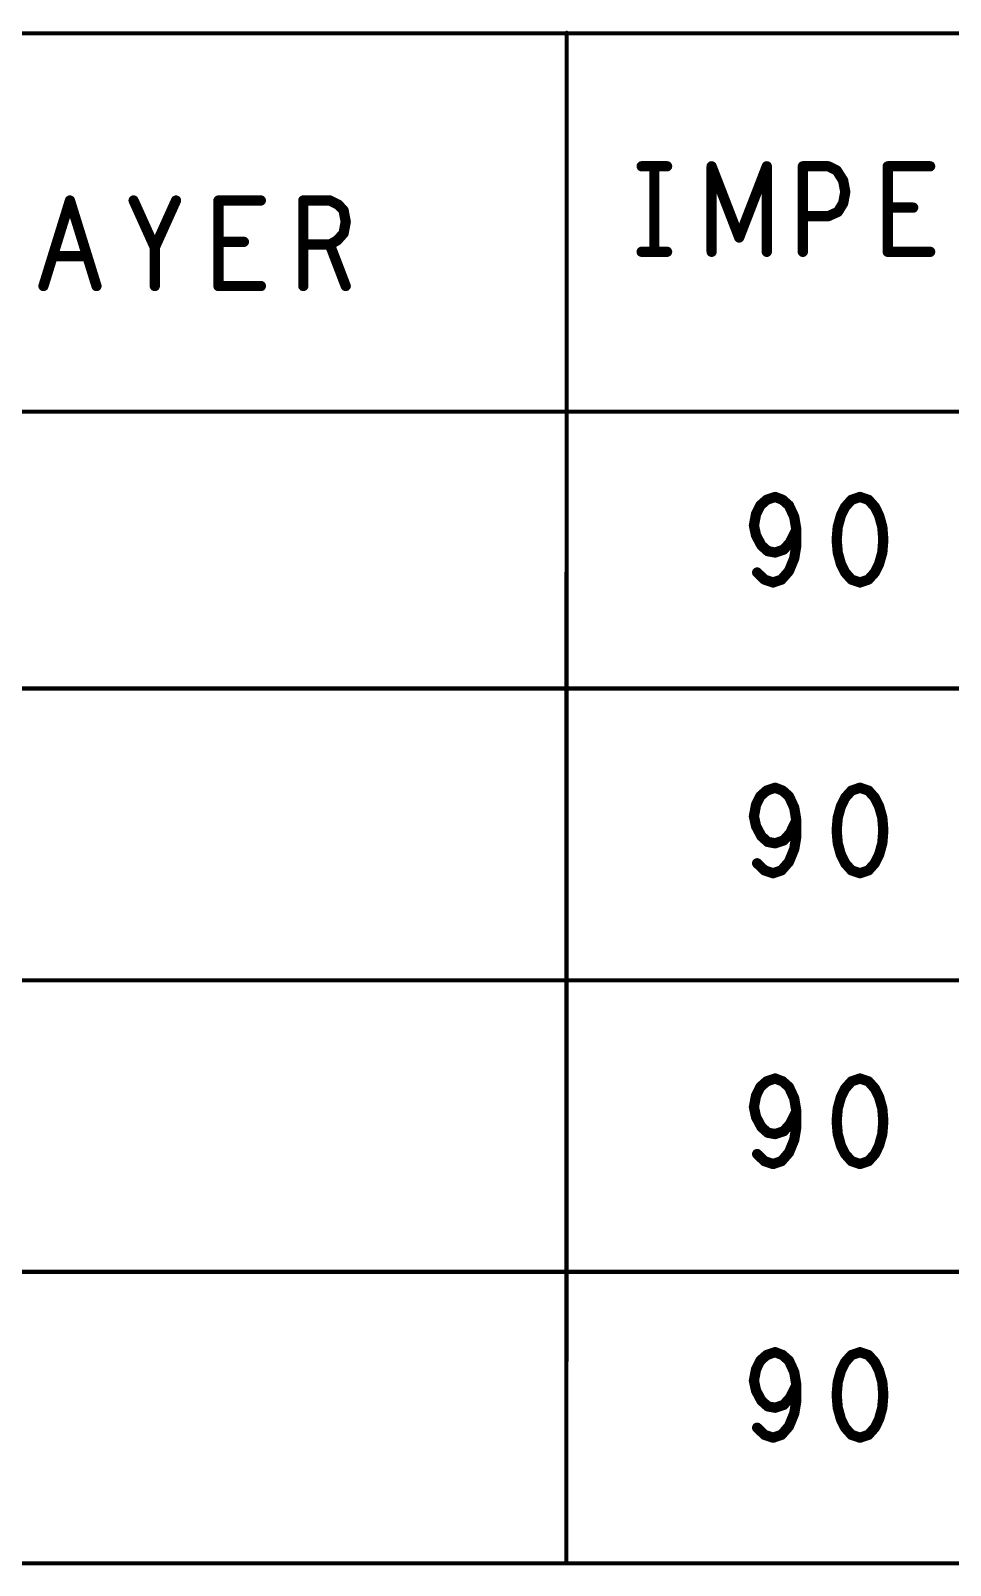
# Model space of a CAD drawing. Extents: x -14.2 to 19.9, y -5.2 to 16.9.
# Drawn here: x -5.184 to -3.841, y 1.709 to 3.952 of the extents above; entities that cross this region are included whole.
import ezdxf

# ---------------------------------------------------------------- set-up
doc = ezdxf.new("R2010")
doc.units = 0
doc.layers.get('0').update_dxf_attribs({"linetype": 'CONTINUOUS'})
doc.layers.add('FAB', color=2, linetype='CONTINUOUS')

# ---------------------------------------------------------------- blocks, each defined once
blk = doc.blocks.new('ROUND_1')
at = {"const_width": 0.003}
blk.add_lwpolyline([(-0.0015, 0, 1), (0.0015, 0, 1)], format="xyb", close=True, dxfattribs=at)
blk = doc.blocks.new('ROUND_105')
at = {"const_width": 0.0075}
blk.add_lwpolyline([(-0.00375, 0, 1), (0.00375, 0, 1)], format="xyb", close=True, dxfattribs=at)

msp = doc.modelspace()

# ---------------------------------------------------------------- linework, layer by layer
at = {"layer": 'FAB'}
for points, const_width in [([(-1.9898, 3.9477), (-12.4148, 3.9477)], 0.006), ([(-4.4016, 1.7116), (-4.4013, 3.9486)], 0.006), ([(-4.2917, 3.7534), (-4.2545, 3.7534)], 0.015), ([(-4.2731, 3.7534), (-4.2731, 3.6284)], 0.015), ([(-4.1894, 3.6284), (-4.1894, 3.7534)], 0.015), ([(-4.1894, 3.7534), (-4.1491, 3.6493)], 0.015), ([(-4.1491, 3.6493), (-4.1088, 3.7534)], 0.015), ([(-4.1088, 3.7534), (-4.1088, 3.6284)], 0.015), ([(-4.0561, 3.6284), (-4.0561, 3.7534)], 0.015), ([(-4.0561, 3.7534), (-4.0189, 3.7534)], 0.015), ([(-4.0189, 3.7534), (-4.0065, 3.7472)], 0.015), ([(-4.0065, 3.7472), (-3.9972, 3.7326)], 0.015), ([(-3.9321, 3.6284), (-3.9321, 3.7534)], 0.015), ([(-3.9321, 3.7534), (-3.8701, 3.7534)], 0.015), ([(-3.9972, 3.7326), (-3.9941, 3.7159)], 0.015), ([(-3.9941, 3.7159), (-3.9972, 3.6993)], 0.015), ([(-5.1658, 3.5784), (-5.1271, 3.7034)], 0.015), ([(-5.1271, 3.7034), (-5.0883, 3.5784)], 0.015), ([(-5.0031, 3.6347), (-5.0341, 3.7034)], 0.015), ([(-4.9721, 3.7034), (-5.0031, 3.6347)], 0.015), ([(-4.9101, 3.5784), (-4.9101, 3.7034)], 0.015), ([(-4.9101, 3.7034), (-4.8481, 3.7034)], 0.015), ([(-4.7861, 3.5784), (-4.7861, 3.7034)], 0.015), ([(-4.7861, 3.7034), (-4.7473, 3.7034)], 0.015), ([(-4.7473, 3.7034), (-4.7349, 3.6972)], 0.015), ([(-4.7349, 3.6972), (-4.7272, 3.6889)], 0.015), ([(-3.9972, 3.6993), (-4.0049, 3.6868)], 0.015), ([(-4.7272, 3.6889), (-4.7241, 3.6722)], 0.015), ([(-4.7241, 3.6722), (-4.7272, 3.6555)], 0.015), ([(-4.0189, 3.6805), (-4.0561, 3.6805)], 0.015), ([(-4.0049, 3.6868), (-4.0189, 3.6805)], 0.015), ([(-3.8949, 3.693), (-3.9321, 3.693)], 0.015), ([(-4.7272, 3.6555), (-4.7365, 3.6451)], 0.015), ([(-5.0031, 3.5784), (-5.0031, 3.6347)], 0.015), ([(-4.8729, 3.643), (-4.9101, 3.643)], 0.015), ([(-4.7473, 3.6389), (-4.7861, 3.6389)], 0.015), ([(-4.7365, 3.6451), (-4.7473, 3.6389)], 0.015), ([(-4.7473, 3.6389), (-4.7241, 3.5784)], 0.015), ([(-4.2917, 3.6284), (-4.2545, 3.6284)], 0.015), ([(-3.8701, 3.6284), (-3.9321, 3.6284)], 0.015), ([(-5.1023, 3.6222), (-5.1519, 3.6222)], 0.015), ([(-4.8481, 3.5784), (-4.9101, 3.5784)], 0.015), ([(-12.4116, 3.3948), (-1.9866, 3.3948)], 0.006), ([(-4.0966, 3.2701), (-4.109, 3.2659)], 0.015), ([(-4.0857, 3.2659), (-4.0966, 3.2701)], 0.015), ([(-3.9726, 3.2701), (-3.985, 3.2659)], 0.015), ([(-3.9602, 3.2659), (-3.9726, 3.2701)], 0.015), ([(-4.1245, 3.2451), (-4.1276, 3.2284)], 0.015), ([(-4.1183, 3.2576), (-4.1245, 3.2451)], 0.015), ([(-4.109, 3.2659), (-4.1183, 3.2576)], 0.015), ([(-4.0764, 3.2576), (-4.0857, 3.2659)], 0.015), ([(-4.0687, 3.2409), (-4.0764, 3.2576)], 0.015), ([(-3.9943, 3.2555), (-4.0005, 3.243)], 0.015), ([(-3.985, 3.2659), (-3.9943, 3.2555)], 0.015), ([(-3.9509, 3.2555), (-3.9602, 3.2659)], 0.015), ([(-3.9447, 3.243), (-3.9509, 3.2555)], 0.015), ([(-4.1276, 3.2284), (-4.1245, 3.2139)], 0.015), ([(-4.0656, 3.2222), (-4.0687, 3.2409)], 0.015), ([(-4.0051, 3.2264), (-4.0067, 3.2076)], 0.015), ([(-4.0005, 3.243), (-4.0051, 3.2264)], 0.015), ([(-3.94, 3.2264), (-3.9447, 3.243)], 0.015), ([(-3.9385, 3.2076), (-3.94, 3.2264)], 0.015), ([(-4.1245, 3.2139), (-4.1167, 3.1993)], 0.015), ([(-4.0842, 3.193), (-4.0749, 3.2034)], 0.015), ([(-4.0749, 3.2034), (-4.0656, 3.2222)], 0.015), ([(-4.0656, 3.1993), (-4.0656, 3.2222)], 0.015), ([(-4.0067, 3.2076), (-4.0051, 3.1889)], 0.015), ([(-3.94, 3.1889), (-3.9385, 3.2076)], 0.015), ([(-4.1167, 3.1993), (-4.1074, 3.1909)], 0.015), ([(-4.1074, 3.1909), (-4.0966, 3.1889)], 0.015), ([(-4.0966, 3.1889), (-4.0842, 3.193)], 0.015), ([(-4.0764, 3.1618), (-4.0687, 3.1805)], 0.015), ([(-4.0687, 3.1805), (-4.0656, 3.1993)], 0.015), ([(-4.0051, 3.1889), (-4.0005, 3.1722)], 0.015), ([(-3.9447, 3.1722), (-3.94, 3.1889)], 0.015), ([(-4.1229, 3.1597), (-4.1121, 3.1493)], 0.015), ([(-4.0873, 3.1493), (-4.0764, 3.1618)], 0.015), ([(-4.0005, 3.1722), (-3.9943, 3.1597)], 0.015), ([(-3.9943, 3.1597), (-3.985, 3.1493)], 0.015), ([(-3.9602, 3.1493), (-3.9509, 3.1597)], 0.015), ([(-3.9509, 3.1597), (-3.9447, 3.1722)], 0.015), ([(-4.1121, 3.1493), (-4.0997, 3.1451)], 0.015), ([(-4.0997, 3.1451), (-4.0873, 3.1493)], 0.015), ([(-3.985, 3.1493), (-3.9726, 3.1451)], 0.015), ([(-3.9726, 3.1451), (-3.9602, 3.1493)], 0.015), ([(-12.4126, 2.9901), (-1.9876, 2.9901)], 0.006), ([(-4.0966, 2.8451), (-4.109, 2.8409)], 0.015), ([(-4.0857, 2.8409), (-4.0966, 2.8451)], 0.015), ([(-3.9726, 2.8451), (-3.985, 2.8409)], 0.015), ([(-3.9602, 2.8409), (-3.9726, 2.8451)], 0.015), ([(-4.1245, 2.8201), (-4.1276, 2.8034)], 0.015), ([(-4.1183, 2.8326), (-4.1245, 2.8201)], 0.015), ([(-4.109, 2.8409), (-4.1183, 2.8326)], 0.015), ([(-4.0764, 2.8326), (-4.0857, 2.8409)], 0.015), ([(-4.0687, 2.8159), (-4.0764, 2.8326)], 0.015), ([(-3.9943, 2.8305), (-4.0005, 2.818)], 0.015), ([(-3.985, 2.8409), (-3.9943, 2.8305)], 0.015), ([(-3.9509, 2.8305), (-3.9602, 2.8409)], 0.015), ([(-3.9447, 2.818), (-3.9509, 2.8305)], 0.015), ([(-4.1276, 2.8034), (-4.1245, 2.7889)], 0.015), ([(-4.0749, 2.7784), (-4.0656, 2.7972)], 0.015), ([(-4.0656, 2.7972), (-4.0687, 2.8159)], 0.015), ([(-4.0656, 2.7743), (-4.0656, 2.7972)], 0.015), ([(-4.0051, 2.8014), (-4.0067, 2.7826)], 0.015), ([(-4.0005, 2.818), (-4.0051, 2.8014)], 0.015), ([(-3.94, 2.8014), (-3.9447, 2.818)], 0.015), ([(-3.9385, 2.7826), (-3.94, 2.8014)], 0.015), ([(-4.1245, 2.7889), (-4.1167, 2.7743)], 0.015), ([(-4.1167, 2.7743), (-4.1074, 2.7659)], 0.015), ([(-4.0842, 2.768), (-4.0749, 2.7784)], 0.015), ([(-4.0687, 2.7555), (-4.0656, 2.7743)], 0.015), ([(-4.0067, 2.7826), (-4.0051, 2.7639)], 0.015), ([(-3.94, 2.7639), (-3.9385, 2.7826)], 0.015), ([(-4.1074, 2.7659), (-4.0966, 2.7639)], 0.015), ([(-4.0966, 2.7639), (-4.0842, 2.768)], 0.015), ([(-4.0764, 2.7368), (-4.0687, 2.7555)], 0.015), ([(-4.0051, 2.7639), (-4.0005, 2.7472)], 0.015), ([(-3.9447, 2.7472), (-3.94, 2.7639)], 0.015), ([(-4.1229, 2.7347), (-4.1121, 2.7243)], 0.015), ([(-4.0873, 2.7243), (-4.0764, 2.7368)], 0.015), ([(-4.0005, 2.7472), (-3.9943, 2.7347)], 0.015), ([(-3.9943, 2.7347), (-3.985, 2.7243)], 0.015), ([(-3.9602, 2.7243), (-3.9509, 2.7347)], 0.015), ([(-3.9509, 2.7347), (-3.9447, 2.7472)], 0.015), ([(-4.1121, 2.7243), (-4.0997, 2.7201)], 0.015), ([(-4.0997, 2.7201), (-4.0873, 2.7243)], 0.015), ([(-3.985, 2.7243), (-3.9726, 2.7201)], 0.015), ([(-3.9726, 2.7201), (-3.9602, 2.7243)], 0.015), ([(-12.4174, 2.5636), (-1.9874, 2.5636)], 0.006), ([(-4.109, 2.4159), (-4.1183, 2.4076)], 0.015), ([(-4.0966, 2.4201), (-4.109, 2.4159)], 0.015), ([(-4.0857, 2.4159), (-4.0966, 2.4201)], 0.015), ([(-4.0764, 2.4076), (-4.0857, 2.4159)], 0.015), ([(-3.985, 2.4159), (-3.9943, 2.4055)], 0.015), ([(-3.9726, 2.4201), (-3.985, 2.4159)], 0.015), ([(-3.9602, 2.4159), (-3.9726, 2.4201)], 0.015), ([(-3.9509, 2.4055), (-3.9602, 2.4159)], 0.015), ([(-4.1245, 2.3951), (-4.1276, 2.3784)], 0.015), ([(-4.1183, 2.4076), (-4.1245, 2.3951)], 0.015), ([(-4.0687, 2.3909), (-4.0764, 2.4076)], 0.015), ([(-4.0005, 2.393), (-4.0051, 2.3764)], 0.015), ([(-3.9943, 2.4055), (-4.0005, 2.393)], 0.015), ([(-3.9447, 2.393), (-3.9509, 2.4055)], 0.015), ([(-3.94, 2.3764), (-3.9447, 2.393)], 0.015), ([(-4.1276, 2.3784), (-4.1245, 2.3639)], 0.015), ([(-4.0749, 2.3534), (-4.0656, 2.3722)], 0.015), ([(-4.0656, 2.3722), (-4.0687, 2.3909)], 0.015), ([(-4.0656, 2.3493), (-4.0656, 2.3722)], 0.015), ([(-4.0051, 2.3764), (-4.0067, 2.3576)], 0.015), ([(-3.9385, 2.3576), (-3.94, 2.3764)], 0.015), ([(-4.1245, 2.3639), (-4.1167, 2.3493)], 0.015), ([(-4.1167, 2.3493), (-4.1074, 2.3409)], 0.015), ([(-4.0842, 2.343), (-4.0749, 2.3534)], 0.015), ([(-4.0687, 2.3305), (-4.0656, 2.3493)], 0.015), ([(-4.0067, 2.3576), (-4.0051, 2.3389)], 0.015), ([(-3.94, 2.3389), (-3.9385, 2.3576)], 0.015), ([(-4.1074, 2.3409), (-4.0966, 2.3389)], 0.015), ([(-4.0966, 2.3389), (-4.0842, 2.343)], 0.015), ([(-4.0764, 2.3118), (-4.0687, 2.3305)], 0.015), ([(-4.0051, 2.3389), (-4.0005, 2.3222)], 0.015), ([(-3.9447, 2.3222), (-3.94, 2.3389)], 0.015), ([(-4.1229, 2.3097), (-4.1121, 2.2993)], 0.015), ([(-4.0873, 2.2993), (-4.0764, 2.3118)], 0.015), ([(-4.0005, 2.3222), (-3.9943, 2.3097)], 0.015), ([(-3.9943, 2.3097), (-3.985, 2.2993)], 0.015), ([(-3.9602, 2.2993), (-3.9509, 2.3097)], 0.015), ([(-3.9509, 2.3097), (-3.9447, 2.3222)], 0.015), ([(-4.1121, 2.2993), (-4.0997, 2.2951)], 0.015), ([(-4.0997, 2.2951), (-4.0873, 2.2993)], 0.015), ([(-3.985, 2.2993), (-3.9726, 2.2951)], 0.015), ([(-3.9726, 2.2951), (-3.9602, 2.2993)], 0.015), ([(-12.4174, 2.1376), (-1.9924, 2.1376)], 0.006), ([(-4.109, 2.0159), (-4.1183, 2.0076)], 0.015), ([(-4.0966, 2.0201), (-4.109, 2.0159)], 0.015), ([(-4.0857, 2.0159), (-4.0966, 2.0201)], 0.015), ([(-4.0764, 2.0076), (-4.0857, 2.0159)], 0.015), ([(-3.985, 2.0159), (-3.9943, 2.0055)], 0.015), ([(-3.9726, 2.0201), (-3.985, 2.0159)], 0.015), ([(-3.9602, 2.0159), (-3.9726, 2.0201)], 0.015), ([(-3.9509, 2.0055), (-3.9602, 2.0159)], 0.015), ([(-4.1245, 1.9951), (-4.1276, 1.9784)], 0.015), ([(-4.1183, 2.0076), (-4.1245, 1.9951)], 0.015), ([(-4.0687, 1.9909), (-4.0764, 2.0076)], 0.015), ([(-4.0656, 1.9722), (-4.0687, 1.9909)], 0.015), ([(-4.0005, 1.993), (-4.0051, 1.9764)], 0.015), ([(-3.9943, 2.0055), (-4.0005, 1.993)], 0.015), ([(-3.9447, 1.993), (-3.9509, 2.0055)], 0.015), ([(-3.94, 1.9764), (-3.9447, 1.993)], 0.015), ([(-4.1276, 1.9784), (-4.1245, 1.9639)], 0.015), ([(-4.0749, 1.9534), (-4.0656, 1.9722)], 0.015), ([(-4.0656, 1.9493), (-4.0656, 1.9722)], 0.015), ([(-4.0051, 1.9764), (-4.0067, 1.9576)], 0.015), ([(-3.9385, 1.9576), (-3.94, 1.9764)], 0.015), ([(-4.1245, 1.9639), (-4.1167, 1.9493)], 0.015), ([(-4.1167, 1.9493), (-4.1074, 1.9409)], 0.015), ([(-4.0842, 1.943), (-4.0749, 1.9534)], 0.015), ([(-4.0687, 1.9305), (-4.0656, 1.9493)], 0.015), ([(-4.0067, 1.9576), (-4.0051, 1.9389)], 0.015), ([(-3.94, 1.9389), (-3.9385, 1.9576)], 0.015), ([(-4.1074, 1.9409), (-4.0966, 1.9389)], 0.015), ([(-4.0966, 1.9389), (-4.0842, 1.943)], 0.015), ([(-4.0764, 1.9118), (-4.0687, 1.9305)], 0.015), ([(-4.0051, 1.9389), (-4.0005, 1.9222)], 0.015), ([(-4.0005, 1.9222), (-3.9943, 1.9097)], 0.015), ([(-3.9509, 1.9097), (-3.9447, 1.9222)], 0.015), ([(-3.9447, 1.9222), (-3.94, 1.9389)], 0.015), ([(-4.1229, 1.9097), (-4.1121, 1.8993)], 0.015), ([(-4.1121, 1.8993), (-4.0997, 1.8951)], 0.015), ([(-4.0997, 1.8951), (-4.0873, 1.8993)], 0.015), ([(-4.0873, 1.8993), (-4.0764, 1.9118)], 0.015), ([(-3.9943, 1.9097), (-3.985, 1.8993)], 0.015), ([(-3.985, 1.8993), (-3.9726, 1.8951)], 0.015), ([(-3.9726, 1.8951), (-3.9602, 1.8993)], 0.015), ([(-3.9602, 1.8993), (-3.9509, 1.9097)], 0.015), ([(-12.4144, 1.7116), (-1.9874, 1.7116)], 0.006)]:
    msp.add_lwpolyline(points, dxfattribs=dict(at, const_width=const_width))

# ---------------------------------------------------------------- block references
for name, p in [('ROUND_1', (-4.4013, 3.9486)), ('ROUND_105', (-4.2917, 3.7534)), ('ROUND_105', (-4.2731, 3.7534)), ('ROUND_105', (-4.2545, 3.7534)), ('ROUND_105', (-4.1894, 3.7534)), ('ROUND_105', (-4.1894, 3.7534)), ('ROUND_105', (-4.1088, 3.7534)), ('ROUND_105', (-4.1088, 3.7534)), ('ROUND_105', (-4.0561, 3.7534)), ('ROUND_105', (-4.0561, 3.7534)), ('ROUND_105', (-4.0189, 3.7534)), ('ROUND_105', (-4.0189, 3.7534)), ('ROUND_105', (-4.0065, 3.7472)), ('ROUND_105', (-4.0065, 3.7472)), ('ROUND_105', (-3.9321, 3.7534)), ('ROUND_105', (-3.9321, 3.7534)), ('ROUND_105', (-3.8701, 3.7534)), ('ROUND_105', (-3.9972, 3.7326)), ('ROUND_105', (-3.9972, 3.7326)), ('ROUND_105', (-3.9941, 3.7159)), ('ROUND_105', (-3.9941, 3.7159)), ('ROUND_105', (-5.1271, 3.7034)), ('ROUND_105', (-5.1271, 3.7034)), ('ROUND_105', (-5.0341, 3.7034)), ('ROUND_105', (-4.9721, 3.7034)), ('ROUND_105', (-4.9101, 3.7034)), ('ROUND_105', (-4.9101, 3.7034)), ('ROUND_105', (-4.8481, 3.7034)), ('ROUND_105', (-4.7861, 3.7034)), ('ROUND_105', (-4.7861, 3.7034)), ('ROUND_105', (-4.7473, 3.7034)), ('ROUND_105', (-4.7473, 3.7034)), ('ROUND_105', (-4.7349, 3.6972)), ('ROUND_105', (-4.7349, 3.6972)), ('ROUND_105', (-3.9972, 3.6993)), ('ROUND_105', (-3.9972, 3.6993)), ('ROUND_105', (-4.7272, 3.6889)), ('ROUND_105', (-4.7272, 3.6889)), ('ROUND_105', (-4.7241, 3.6722)), ('ROUND_105', (-4.7241, 3.6722)), ('ROUND_105', (-4.0561, 3.6805)), ('ROUND_105', (-4.0189, 3.6805)), ('ROUND_105', (-4.0189, 3.6805)), ('ROUND_105', (-4.0049, 3.6868)), ('ROUND_105', (-4.0049, 3.6868)), ('ROUND_105', (-3.9321, 3.693)), ('ROUND_105', (-3.8949, 3.693)), ('ROUND_105', (-4.7272, 3.6555)), ('ROUND_105', (-4.7272, 3.6555)), ('ROUND_105', (-4.1491, 3.6493)), ('ROUND_105', (-4.1491, 3.6493)), ('ROUND_105', (-5.0031, 3.6347)), ('ROUND_105', (-5.0031, 3.6347)), ('ROUND_105', (-5.0031, 3.6347)), ('ROUND_105', (-4.9101, 3.643)), ('ROUND_105', (-4.8729, 3.643)), ('ROUND_105', (-4.7861, 3.6389)), ('ROUND_105', (-4.7473, 3.6389)), ('ROUND_105', (-4.7473, 3.6389)), ('ROUND_105', (-4.7473, 3.6389)), ('ROUND_105', (-4.7365, 3.6451)), ('ROUND_105', (-4.7365, 3.6451)), ('ROUND_105', (-4.2917, 3.6284)), ('ROUND_105', (-4.2731, 3.6284)), ('ROUND_105', (-4.2545, 3.6284)), ('ROUND_105', (-4.1894, 3.6284)), ('ROUND_105', (-4.1088, 3.6284)), ('ROUND_105', (-4.0561, 3.6284)), ('ROUND_105', (-3.9321, 3.6284)), ('ROUND_105', (-3.9321, 3.6284)), ('ROUND_105', (-3.8701, 3.6284)), ('ROUND_105', (-5.1519, 3.6222)), ('ROUND_105', (-5.1023, 3.6222)), ('ROUND_105', (-5.1658, 3.5784)), ('ROUND_105', (-5.0883, 3.5784)), ('ROUND_105', (-5.0031, 3.5784)), ('ROUND_105', (-4.9101, 3.5784)), ('ROUND_105', (-4.9101, 3.5784)), ('ROUND_105', (-4.8481, 3.5784)), ('ROUND_105', (-4.7861, 3.5784)), ('ROUND_105', (-4.7241, 3.5784)), ('ROUND_105', (-4.0966, 3.2701)), ('ROUND_105', (-4.0966, 3.2701)), ('ROUND_105', (-3.9726, 3.2701)), ('ROUND_105', (-3.9726, 3.2701)), ('ROUND_105', (-4.1245, 3.2451)), ('ROUND_105', (-4.1245, 3.2451)), ('ROUND_105', (-4.1183, 3.2576)), ('ROUND_105', (-4.1183, 3.2576)), ('ROUND_105', (-4.109, 3.2659)), ('ROUND_105', (-4.109, 3.2659)), ('ROUND_105', (-4.0857, 3.2659)), ('ROUND_105', (-4.0857, 3.2659)), ('ROUND_105', (-4.0764, 3.2576)), ('ROUND_105', (-4.0764, 3.2576)), ('ROUND_105', (-3.9943, 3.2555)), ('ROUND_105', (-3.9943, 3.2555)), ('ROUND_105', (-3.985, 3.2659)), ('ROUND_105', (-3.985, 3.2659)), ('ROUND_105', (-3.9602, 3.2659)), ('ROUND_105', (-3.9602, 3.2659)), ('ROUND_105', (-3.9509, 3.2555)), ('ROUND_105', (-3.9509, 3.2555)), ('ROUND_105', (-4.1276, 3.2284)), ('ROUND_105', (-4.1276, 3.2284)), ('ROUND_105', (-4.0687, 3.2409)), ('ROUND_105', (-4.0687, 3.2409)), ('ROUND_105', (-4.0051, 3.2264)), ('ROUND_105', (-4.0051, 3.2264)), ('ROUND_105', (-4.0005, 3.243)), ('ROUND_105', (-4.0005, 3.243)), ('ROUND_105', (-3.9447, 3.243)), ('ROUND_105', (-3.9447, 3.243)), ('ROUND_105', (-3.94, 3.2264)), ('ROUND_105', (-3.94, 3.2264)), ('ROUND_105', (-4.1245, 3.2139)), ('ROUND_105', (-4.1245, 3.2139)), ('ROUND_105', (-4.0749, 3.2034)), ('ROUND_105', (-4.0749, 3.2034)), ('ROUND_105', (-4.0656, 3.2222)), ('ROUND_105', (-4.0656, 3.2222)), ('ROUND_105', (-4.0656, 3.2222)), ('ROUND_105', (-4.0067, 3.2076)), ('ROUND_105', (-4.0067, 3.2076)), ('ROUND_105', (-3.9385, 3.2076)), ('ROUND_105', (-3.9385, 3.2076)), ('ROUND_105', (-4.1167, 3.1993)), ('ROUND_105', (-4.1167, 3.1993)), ('ROUND_105', (-4.1074, 3.1909)), ('ROUND_105', (-4.1074, 3.1909)), ('ROUND_105', (-4.0966, 3.1889)), ('ROUND_105', (-4.0966, 3.1889)), ('ROUND_105', (-4.0842, 3.193)), ('ROUND_105', (-4.0842, 3.193)), ('ROUND_105', (-4.0687, 3.1805)), ('ROUND_105', (-4.0687, 3.1805)), ('ROUND_105', (-4.0656, 3.1993)), ('ROUND_105', (-4.0656, 3.1993)), ('ROUND_105', (-4.0051, 3.1889)), ('ROUND_105', (-4.0051, 3.1889)), ('ROUND_105', (-3.94, 3.1889)), ('ROUND_105', (-3.94, 3.1889)), ('ROUND_105', (-4.1229, 3.1597)), ('ROUND_105', (-4.0764, 3.1618)), ('ROUND_105', (-4.0764, 3.1618)), ('ROUND_105', (-4.0005, 3.1722)), ('ROUND_105', (-4.0005, 3.1722)), ('ROUND_105', (-3.9943, 3.1597)), ('ROUND_105', (-3.9943, 3.1597)), ('ROUND_105', (-3.9509, 3.1597)), ('ROUND_105', (-3.9509, 3.1597)), ('ROUND_105', (-3.9447, 3.1722)), ('ROUND_105', (-3.9447, 3.1722)), ('ROUND_105', (-4.1121, 3.1493)), ('ROUND_105', (-4.1121, 3.1493)), ('ROUND_105', (-4.0997, 3.1451)), ('ROUND_105', (-4.0997, 3.1451)), ('ROUND_105', (-4.0873, 3.1493)), ('ROUND_105', (-4.0873, 3.1493)), ('ROUND_105', (-3.985, 3.1493)), ('ROUND_105', (-3.985, 3.1493)), ('ROUND_105', (-3.9726, 3.1451)), ('ROUND_105', (-3.9726, 3.1451)), ('ROUND_105', (-3.9602, 3.1493)), ('ROUND_105', (-3.9602, 3.1493)), ('ROUND_105', (-4.0966, 2.8451)), ('ROUND_105', (-4.0966, 2.8451)), ('ROUND_105', (-3.9726, 2.8451)), ('ROUND_105', (-3.9726, 2.8451)), ('ROUND_105', (-4.1245, 2.8201)), ('ROUND_105', (-4.1245, 2.8201)), ('ROUND_105', (-4.1183, 2.8326)), ('ROUND_105', (-4.1183, 2.8326)), ('ROUND_105', (-4.109, 2.8409)), ('ROUND_105', (-4.109, 2.8409)), ('ROUND_105', (-4.0857, 2.8409)), ('ROUND_105', (-4.0857, 2.8409)), ('ROUND_105', (-4.0764, 2.8326)), ('ROUND_105', (-4.0764, 2.8326)), ('ROUND_105', (-3.9943, 2.8305)), ('ROUND_105', (-3.9943, 2.8305)), ('ROUND_105', (-3.985, 2.8409)), ('ROUND_105', (-3.985, 2.8409)), ('ROUND_105', (-3.9602, 2.8409)), ('ROUND_105', (-3.9602, 2.8409)), ('ROUND_105', (-3.9509, 2.8305)), ('ROUND_105', (-3.9509, 2.8305)), ('ROUND_105', (-4.1276, 2.8034)), ('ROUND_105', (-4.1276, 2.8034)), ('ROUND_105', (-4.0687, 2.8159)), ('ROUND_105', (-4.0687, 2.8159)), ('ROUND_105', (-4.0656, 2.7972)), ('ROUND_105', (-4.0656, 2.7972)), ('ROUND_105', (-4.0656, 2.7972)), ('ROUND_105', (-4.0051, 2.8014)), ('ROUND_105', (-4.0051, 2.8014)), ('ROUND_105', (-4.0005, 2.818)), ('ROUND_105', (-4.0005, 2.818)), ('ROUND_105', (-3.9447, 2.818)), ('ROUND_105', (-3.9447, 2.818)), ('ROUND_105', (-3.94, 2.8014)), ('ROUND_105', (-3.94, 2.8014)), ('ROUND_105', (-4.1245, 2.7889)), ('ROUND_105', (-4.1245, 2.7889)), ('ROUND_105', (-4.1167, 2.7743)), ('ROUND_105', (-4.1167, 2.7743)), ('ROUND_105', (-4.0749, 2.7784)), ('ROUND_105', (-4.0749, 2.7784)), ('ROUND_105', (-4.0656, 2.7743)), ('ROUND_105', (-4.0656, 2.7743)), ('ROUND_105', (-4.0067, 2.7826)), ('ROUND_105', (-4.0067, 2.7826)), ('ROUND_105', (-3.9385, 2.7826)), ('ROUND_105', (-3.9385, 2.7826)), ('ROUND_105', (-4.1074, 2.7659)), ('ROUND_105', (-4.1074, 2.7659)), ('ROUND_105', (-4.0966, 2.7639)), ('ROUND_105', (-4.0966, 2.7639)), ('ROUND_105', (-4.0842, 2.768)), ('ROUND_105', (-4.0842, 2.768)), ('ROUND_105', (-4.0687, 2.7555)), ('ROUND_105', (-4.0687, 2.7555)), ('ROUND_105', (-4.0051, 2.7639)), ('ROUND_105', (-4.0051, 2.7639)), ('ROUND_105', (-3.94, 2.7639)), ('ROUND_105', (-3.94, 2.7639)), ('ROUND_105', (-4.1229, 2.7347)), ('ROUND_105', (-4.0764, 2.7368)), ('ROUND_105', (-4.0764, 2.7368)), ('ROUND_105', (-4.0005, 2.7472)), ('ROUND_105', (-4.0005, 2.7472)), ('ROUND_105', (-3.9943, 2.7347)), ('ROUND_105', (-3.9943, 2.7347)), ('ROUND_105', (-3.9509, 2.7347)), ('ROUND_105', (-3.9509, 2.7347)), ('ROUND_105', (-3.9447, 2.7472)), ('ROUND_105', (-3.9447, 2.7472)), ('ROUND_105', (-4.1121, 2.7243)), ('ROUND_105', (-4.1121, 2.7243)), ('ROUND_105', (-4.0997, 2.7201)), ('ROUND_105', (-4.0997, 2.7201)), ('ROUND_105', (-4.0873, 2.7243)), ('ROUND_105', (-4.0873, 2.7243)), ('ROUND_105', (-3.985, 2.7243)), ('ROUND_105', (-3.985, 2.7243)), ('ROUND_105', (-3.9726, 2.7201)), ('ROUND_105', (-3.9726, 2.7201)), ('ROUND_105', (-3.9602, 2.7243)), ('ROUND_105', (-3.9602, 2.7243)), ('ROUND_105', (-4.109, 2.4159)), ('ROUND_105', (-4.109, 2.4159)), ('ROUND_105', (-4.0966, 2.4201)), ('ROUND_105', (-4.0966, 2.4201)), ('ROUND_105', (-4.0857, 2.4159)), ('ROUND_105', (-4.0857, 2.4159)), ('ROUND_105', (-3.985, 2.4159)), ('ROUND_105', (-3.985, 2.4159)), ('ROUND_105', (-3.9726, 2.4201)), ('ROUND_105', (-3.9726, 2.4201)), ('ROUND_105', (-3.9602, 2.4159)), ('ROUND_105', (-3.9602, 2.4159)), ('ROUND_105', (-4.1245, 2.3951)), ('ROUND_105', (-4.1245, 2.3951)), ('ROUND_105', (-4.1183, 2.4076)), ('ROUND_105', (-4.1183, 2.4076)), ('ROUND_105', (-4.0764, 2.4076)), ('ROUND_105', (-4.0764, 2.4076)), ('ROUND_105', (-4.0005, 2.393)), ('ROUND_105', (-4.0005, 2.393)), ('ROUND_105', (-3.9943, 2.4055)), ('ROUND_105', (-3.9943, 2.4055)), ('ROUND_105', (-3.9509, 2.4055)), ('ROUND_105', (-3.9509, 2.4055)), ('ROUND_105', (-3.9447, 2.393)), ('ROUND_105', (-3.9447, 2.393)), ('ROUND_105', (-4.1276, 2.3784)), ('ROUND_105', (-4.1276, 2.3784)), ('ROUND_105', (-4.0687, 2.3909)), ('ROUND_105', (-4.0687, 2.3909)), ('ROUND_105', (-4.0656, 2.3722)), ('ROUND_105', (-4.0656, 2.3722)), ('ROUND_105', (-4.0656, 2.3722)), ('ROUND_105', (-4.0051, 2.3764)), ('ROUND_105', (-4.0051, 2.3764)), ('ROUND_105', (-3.94, 2.3764)), ('ROUND_105', (-3.94, 2.3764)), ('ROUND_105', (-4.1245, 2.3639)), ('ROUND_105', (-4.1245, 2.3639)), ('ROUND_105', (-4.1167, 2.3493)), ('ROUND_105', (-4.1167, 2.3493)), ('ROUND_105', (-4.0749, 2.3534)), ('ROUND_105', (-4.0749, 2.3534)), ('ROUND_105', (-4.0656, 2.3493)), ('ROUND_105', (-4.0656, 2.3493)), ('ROUND_105', (-4.0067, 2.3576)), ('ROUND_105', (-4.0067, 2.3576)), ('ROUND_105', (-3.9385, 2.3576)), ('ROUND_105', (-3.9385, 2.3576)), ('ROUND_105', (-4.1074, 2.3409)), ('ROUND_105', (-4.1074, 2.3409)), ('ROUND_105', (-4.0966, 2.3389)), ('ROUND_105', (-4.0966, 2.3389)), ('ROUND_105', (-4.0842, 2.343)), ('ROUND_105', (-4.0842, 2.343)), ('ROUND_105', (-4.0687, 2.3305)), ('ROUND_105', (-4.0687, 2.3305)), ('ROUND_105', (-4.0051, 2.3389)), ('ROUND_105', (-4.0051, 2.3389)), ('ROUND_105', (-3.94, 2.3389)), ('ROUND_105', (-3.94, 2.3389)), ('ROUND_105', (-4.1229, 2.3097)), ('ROUND_105', (-4.0764, 2.3118)), ('ROUND_105', (-4.0764, 2.3118)), ('ROUND_105', (-4.0005, 2.3222)), ('ROUND_105', (-4.0005, 2.3222)), ('ROUND_105', (-3.9943, 2.3097)), ('ROUND_105', (-3.9943, 2.3097)), ('ROUND_105', (-3.9509, 2.3097)), ('ROUND_105', (-3.9509, 2.3097)), ('ROUND_105', (-3.9447, 2.3222)), ('ROUND_105', (-3.9447, 2.3222)), ('ROUND_105', (-4.1121, 2.2993)), ('ROUND_105', (-4.1121, 2.2993)), ('ROUND_105', (-4.0997, 2.2951)), ('ROUND_105', (-4.0997, 2.2951)), ('ROUND_105', (-4.0873, 2.2993)), ('ROUND_105', (-4.0873, 2.2993)), ('ROUND_105', (-3.985, 2.2993)), ('ROUND_105', (-3.985, 2.2993)), ('ROUND_105', (-3.9726, 2.2951)), ('ROUND_105', (-3.9726, 2.2951)), ('ROUND_105', (-3.9602, 2.2993)), ('ROUND_105', (-3.9602, 2.2993)), ('ROUND_105', (-4.109, 2.0159)), ('ROUND_105', (-4.109, 2.0159)), ('ROUND_105', (-4.0966, 2.0201)), ('ROUND_105', (-4.0966, 2.0201)), ('ROUND_105', (-4.0857, 2.0159)), ('ROUND_105', (-4.0857, 2.0159)), ('ROUND_105', (-3.985, 2.0159)), ('ROUND_105', (-3.985, 2.0159)), ('ROUND_105', (-3.9726, 2.0201)), ('ROUND_105', (-3.9726, 2.0201)), ('ROUND_105', (-3.9602, 2.0159)), ('ROUND_105', (-3.9602, 2.0159)), ('ROUND_105', (-4.1245, 1.9951)), ('ROUND_105', (-4.1245, 1.9951)), ('ROUND_105', (-4.1183, 2.0076)), ('ROUND_105', (-4.1183, 2.0076)), ('ROUND_105', (-4.0764, 2.0076)), ('ROUND_105', (-4.0764, 2.0076)), ('ROUND_105', (-4.0687, 1.9909)), ('ROUND_105', (-4.0687, 1.9909)), ('ROUND_105', (-4.0005, 1.993)), ('ROUND_105', (-4.0005, 1.993)), ('ROUND_105', (-3.9943, 2.0055)), ('ROUND_105', (-3.9943, 2.0055)), ('ROUND_105', (-3.9509, 2.0055)), ('ROUND_105', (-3.9509, 2.0055)), ('ROUND_105', (-3.9447, 1.993)), ('ROUND_105', (-3.9447, 1.993)), ('ROUND_105', (-4.1276, 1.9784)), ('ROUND_105', (-4.1276, 1.9784)), ('ROUND_105', (-4.0656, 1.9722)), ('ROUND_105', (-4.0656, 1.9722)), ('ROUND_105', (-4.0656, 1.9722)), ('ROUND_105', (-4.0051, 1.9764)), ('ROUND_105', (-4.0051, 1.9764)), ('ROUND_105', (-3.94, 1.9764)), ('ROUND_105', (-3.94, 1.9764)), ('ROUND_105', (-4.1245, 1.9639)), ('ROUND_105', (-4.1245, 1.9639)), ('ROUND_105', (-4.1167, 1.9493)), ('ROUND_105', (-4.1167, 1.9493)), ('ROUND_105', (-4.0749, 1.9534)), ('ROUND_105', (-4.0749, 1.9534)), ('ROUND_105', (-4.0656, 1.9493)), ('ROUND_105', (-4.0656, 1.9493)), ('ROUND_105', (-4.0067, 1.9576)), ('ROUND_105', (-4.0067, 1.9576)), ('ROUND_105', (-3.9385, 1.9576)), ('ROUND_105', (-3.9385, 1.9576)), ('ROUND_105', (-4.1074, 1.9409)), ('ROUND_105', (-4.1074, 1.9409)), ('ROUND_105', (-4.0966, 1.9389)), ('ROUND_105', (-4.0966, 1.9389)), ('ROUND_105', (-4.0842, 1.943)), ('ROUND_105', (-4.0842, 1.943)), ('ROUND_105', (-4.0687, 1.9305)), ('ROUND_105', (-4.0687, 1.9305)), ('ROUND_105', (-4.0051, 1.9389)), ('ROUND_105', (-4.0051, 1.9389)), ('ROUND_105', (-4.0005, 1.9222)), ('ROUND_105', (-4.0005, 1.9222)), ('ROUND_105', (-3.9447, 1.9222)), ('ROUND_105', (-3.9447, 1.9222)), ('ROUND_105', (-3.94, 1.9389)), ('ROUND_105', (-3.94, 1.9389)), ('ROUND_105', (-4.1229, 1.9097)), ('ROUND_105', (-4.1121, 1.8993)), ('ROUND_105', (-4.1121, 1.8993)), ('ROUND_105', (-4.0873, 1.8993)), ('ROUND_105', (-4.0873, 1.8993)), ('ROUND_105', (-4.0764, 1.9118)), ('ROUND_105', (-4.0764, 1.9118)), ('ROUND_105', (-3.9943, 1.9097)), ('ROUND_105', (-3.9943, 1.9097)), ('ROUND_105', (-3.985, 1.8993)), ('ROUND_105', (-3.985, 1.8993)), ('ROUND_105', (-3.9602, 1.8993)), ('ROUND_105', (-3.9602, 1.8993)), ('ROUND_105', (-3.9509, 1.9097)), ('ROUND_105', (-3.9509, 1.9097)), ('ROUND_105', (-4.0997, 1.8951)), ('ROUND_105', (-4.0997, 1.8951)), ('ROUND_105', (-3.9726, 1.8951)), ('ROUND_105', (-3.9726, 1.8951)), ('ROUND_1', (-4.4016, 1.7116))]:
    msp.add_blockref(name, p, dxfattribs=at)

doc.saveas('drawing.dxf')
